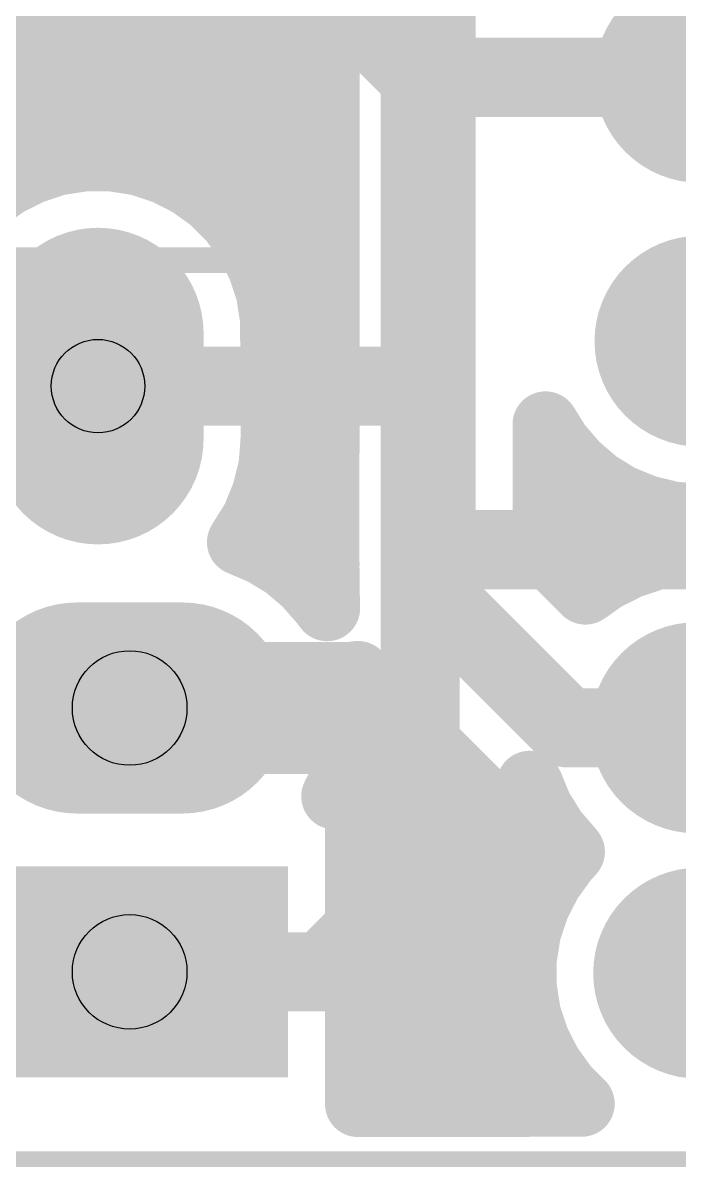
# Model space of a CAD drawing. Extents: x -0.06 to 2.31, y -0.06 to 2.06.
# Drawn here: x 1.1156 to 1.364, y -0.003 to 0.4306 of the extents above; entities that cross this region are included whole.
import ezdxf

# ---------------------------------------------------------------- set-up
doc = ezdxf.new("R2010")
doc.units = 0
for name, color, linetype in [('Board_Outline', 13, 'CONTINUOUS'), ('Bottom', 6, 'CONTINUOUS'), ('Drill_Bottom', 8, 'CONTINUOUS'), ('Drill_Top', 7, 'CONTINUOUS'), ('Top', 5, 'CONTINUOUS'), ('Top_Silk', 2, 'CONTINUOUS')]:
    doc.layers.add(name, color=color, linetype=linetype)

msp = doc.modelspace()

# ---------------------------------------------------------------- linework, layer by layer
at = {"layer": 'Board_Outline', "linetype": 'CONTINUOUS', "const_width": 0.006}
msp.add_lwpolyline([(0, 1.838), (0.086, 1.838), (0.086, 2.008), (2.004, 2.008), (2.004, 1.844), (2.253, 1.844), (2.25, 0.601), (2.253, 0.25), (2, 0.25), (2, 0), (0.426, 0), (0.43, 0.908), (0, 0.908), (0, 1.838)], dxfattribs=at)
at = {"layer": 'Bottom', "linetype": 'CONTINUOUS'}
for points, const_width in [([(1.2305, 0.2255), (1.2306, 0.4553)], 0.025), ([(1.272, 0.213), (1.272, 0.452)], 0.03), ([(0.517, 0.4416), (1.228, 0.4416)], 0.025), ([(0.517, 0.4168), (1.228, 0.4168)], 0.025), ([(0.517, 0.3919), (1.228, 0.3919)], 0.025), ([(1.1285, 0.3777), (1.1388, 0.3793)], 0.025), ([(1.1388, 0.3793), (1.1492, 0.3793)], 0.025), ([(1.1492, 0.3793), (1.1595, 0.3777)], 0.025), ([(1.1093, 0.3697), (1.1186, 0.3744)], 0.025), ([(1.1186, 0.3744), (1.1285, 0.3777)], 0.025), ([(1.1595, 0.3777), (1.1694, 0.3744)], 0.025), ([(1.1694, 0.3744), (1.1787, 0.3697)], 0.025), ([(1.1008, 0.3636), (1.1093, 0.3697)], 0.025), ([(1.1787, 0.3697), (1.1872, 0.3636)], 0.025), ([(1.1853, 0.367), (1.228, 0.367)], 0.025), ([(1.1872, 0.3636), (1.1946, 0.3562)], 0.025), ([(1.1946, 0.3562), (1.2007, 0.3477)], 0.025), ([(1.2007, 0.3477), (1.2054, 0.3384)], 0.025), ([(1.2063, 0.3422), (1.228, 0.3422)], 0.025), ([(1.2054, 0.3384), (1.2087, 0.3285)], 0.025), ([(1.2087, 0.3285), (1.2103, 0.3182)], 0.025), ([(1.2103, 0.3182), (1.2105, 0.273)], 0.025), ([(1.2129, 0.3173), (1.228, 0.3173)], 0.025), ([(1.213, 0.2924), (1.228, 0.2924)], 0.025), ([(1.3182, 0.2709), (1.3135, 0.2785)], 0.025), ([(1.3135, 0.2785), (1.3135, 0.2302)], 0.025), ([(1.2105, 0.273), (1.2097, 0.2626)], 0.025), ([(1.325, 0.263), (1.3182, 0.2709)], 0.025), ([(1.2128, 0.2676), (1.228, 0.2676)], 0.025), ([(1.2097, 0.2626), (1.2072, 0.2525)], 0.025), ([(1.3329, 0.2562), (1.325, 0.263)], 0.025), ([(1.2072, 0.2525), (1.2033, 0.2428)], 0.025), ([(1.3418, 0.2507), (1.3329, 0.2562)], 0.025), ([(1.3515, 0.2468), (1.3418, 0.2507)], 0.025), ([(1.3616, 0.2443), (1.3515, 0.2468)], 0.025), ([(1.372, 0.2435), (1.3616, 0.2443)], 0.025), ([(1.4172, 0.2437), (1.372, 0.2435)], 0.025), ([(1.2033, 0.2428), (1.1977, 0.2338)], 0.025), ([(1.2057, 0.2427), (1.228, 0.2427)], 0.025), ([(1.316, 0.2427), (1.485, 0.2427)], 0.025), ([(1.1977, 0.2338), (1.2064, 0.2301)], 0.025), ([(1.2064, 0.2301), (1.215, 0.2249)], 0.025), ([(1.3135, 0.2302), (1.3286, 0.2151)], 0.025), ([(1.3451, 0.2249), (1.355, 0.2282)], 0.025), ([(1.355, 0.2282), (1.3653, 0.2298)], 0.025), ([(1.3653, 0.2298), (1.4105, 0.23)], 0.025), ([(1.215, 0.2249), (1.2226, 0.2184)], 0.025), ([(1.2307, 0.2088), (1.2305, 0.2255)], 0.025), ([(1.3358, 0.2202), (1.3451, 0.2249)], 0.025), ([(1.2226, 0.2184), (1.2292, 0.2109)], 0.025), ([(1.3286, 0.2151), (1.3358, 0.2202)], 0.025), ([(1.3215, 0.1635), (1.272, 0.213)], 0.03), ([(1.2292, 0.2109), (1.2307, 0.2088)], 0.025), ([(1.0695, 0.171), (1.2425, 0.171)], 0.05), ([(1.2424, 0.1839), (1.2413, 0.1838)], 0.025), ([(1.2413, 0.1838), (1.2424, 0.1738)], 0.025), ([(1.248, 0.1783), (1.2424, 0.1839)], 0.025), ([(1.2945, 0.1319), (1.248, 0.1783)], 0.025), ([(1.2424, 0.1738), (1.2421, 0.1635)], 0.025), ([(1.245, 0.1681), (1.2558, 0.1681)], 0.025), ([(1.3905, 0.1635), (1.3215, 0.1635)], 0.03), ([(1.2421, 0.1635), (1.2402, 0.1537)], 0.025), ([(1.2402, 0.1537), (1.2369, 0.1443)], 0.025), ([(1.2369, 0.1443), (1.2334, 0.1375)], 0.025), ([(1.2389, 0.1432), (1.2806, 0.1432)], 0.025), ([(1.2334, 0.1375), (1.2425, 0.1375)], 0.025), ([(1.2425, 0.1375), (1.2425, 0.0209)], 0.025), ([(1.2998, 0.1281), (1.2945, 0.1319)], 0.025), ([(1.3056, 0.1252), (1.2998, 0.1281)], 0.025), ([(1.3118, 0.1231), (1.3056, 0.1252)], 0.025), ([(1.3185, 0.1221), (1.3118, 0.1231)], 0.025), ([(1.3235, 0.1165), (1.3185, 0.1221)], 0.025), ([(1.245, 0.1183), (1.3192, 0.1183)], 0.025), ([(1.3148, 0.1052), (1.3209, 0.1137)], 0.025), ([(1.3209, 0.1137), (1.3235, 0.1165)], 0.025), ([(1.3101, 0.0959), (1.3148, 0.1052)], 0.025), ([(1.245, 0.0935), (1.3066, 0.0935)], 0.025), ([(1.3068, 0.086), (1.3101, 0.0959)], 0.025), ([(1.3052, 0.0757), (1.3068, 0.086)], 0.025), ([(1.3052, 0.0653), (1.3052, 0.0757)], 0.025), ([(1.245, 0.0686), (1.3025, 0.0686)], 0.025), ([(1.3068, 0.055), (1.3052, 0.0653)], 0.025), ([(1.3101, 0.0451), (1.3068, 0.055)], 0.025), ([(1.3148, 0.0358), (1.3101, 0.0451)], 0.025), ([(1.245, 0.0437), (1.3081, 0.0437)], 0.025), ([(1.3209, 0.0273), (1.3148, 0.0358)], 0.025), ([(1.3271, 0.021), (1.3209, 0.0273)], 0.025), ([(1.2425, 0.0209), (1.3271, 0.021)], 0.025)]:
    msp.add_lwpolyline(points, dxfattribs=dict(at, const_width=const_width))
for points, const_width in [([(1.392, 0.41, 1), (1.352, 0.41, 1), (1.392, 0.41, 1)], 0.04), ([(1.1325, 0.3793, 1), (1.145, 0.3793, 1), (1.1325, 0.3793, 1)], 0.0125), ([(1.1325, 0.3793, 1), (1.145, 0.3793, 1), (1.1325, 0.3793, 1)], 0.0125), ([(1.143, 0.3793, 1), (1.1555, 0.3793, 1), (1.143, 0.3793, 1)], 0.0125), ([(1.143, 0.3793, 1), (1.1555, 0.3793, 1), (1.143, 0.3793, 1)], 0.0125), ([(1.1123, 0.3744, 1), (1.1248, 0.3744, 1), (1.1123, 0.3744, 1)], 0.0125), ([(1.1123, 0.3744, 1), (1.1248, 0.3744, 1), (1.1123, 0.3744, 1)], 0.0125), ([(1.1222, 0.3777, 1), (1.1347, 0.3777, 1), (1.1222, 0.3777, 1)], 0.0125), ([(1.1222, 0.3777, 1), (1.1347, 0.3777, 1), (1.1222, 0.3777, 1)], 0.0125), ([(1.1533, 0.3777, 1), (1.1658, 0.3777, 1), (1.1533, 0.3777, 1)], 0.0125), ([(1.1533, 0.3777, 1), (1.1658, 0.3777, 1), (1.1533, 0.3777, 1)], 0.0125), ([(1.1632, 0.3744, 1), (1.1757, 0.3744, 1), (1.1632, 0.3744, 1)], 0.0125), ([(1.1632, 0.3744, 1), (1.1757, 0.3744, 1), (1.1632, 0.3744, 1)], 0.0125), ([(1.103, 0.3697, 1), (1.1155, 0.3697, 1), (1.103, 0.3697, 1)], 0.0125), ([(1.103, 0.3697, 1), (1.1155, 0.3697, 1), (1.103, 0.3697, 1)], 0.0125), ([(1.1725, 0.3697, 1), (1.185, 0.3697, 1), (1.1725, 0.3697, 1)], 0.0125), ([(1.1725, 0.3697, 1), (1.185, 0.3697, 1), (1.1725, 0.3697, 1)], 0.0125), ([(1.1809, 0.3636, 1), (1.1934, 0.3636, 1), (1.1809, 0.3636, 1)], 0.0125), ([(1.1809, 0.3636, 1), (1.1934, 0.3636, 1), (1.1809, 0.3636, 1)], 0.0125), ([(1.1883, 0.3562, 1), (1.2008, 0.3562, 1), (1.1883, 0.3562, 1)], 0.0125), ([(1.1883, 0.3562, 1), (1.2008, 0.3562, 1), (1.1883, 0.3562, 1)], 0.0125), ([(1.1945, 0.3477, 1), (1.207, 0.3477, 1), (1.1945, 0.3477, 1)], 0.0125), ([(1.1945, 0.3477, 1), (1.207, 0.3477, 1), (1.1945, 0.3477, 1)], 0.0125), ([(1.164, 0.313, 1), (1.124, 0.313, 1), (1.164, 0.313, 1)], 0.04), ([(1.1992, 0.3384, 1), (1.2117, 0.3384, 1), (1.1992, 0.3384, 1)], 0.0125), ([(1.1992, 0.3384, 1), (1.2117, 0.3384, 1), (1.1992, 0.3384, 1)], 0.0125), ([(1.392, 0.31, 1), (1.352, 0.31, 1), (1.392, 0.31, 1)], 0.04), ([(1.2024, 0.3285, 1), (1.2149, 0.3285, 1), (1.2024, 0.3285, 1)], 0.0125), ([(1.2024, 0.3285, 1), (1.2149, 0.3285, 1), (1.2024, 0.3285, 1)], 0.0125), ([(1.204, 0.3182, 1), (1.2165, 0.3182, 1), (1.204, 0.3182, 1)], 0.0125), ([(1.204, 0.3182, 1), (1.2165, 0.3182, 1), (1.204, 0.3182, 1)], 0.0125), ([(1.164, 0.273, 1), (1.124, 0.273, 1), (1.164, 0.273, 1)], 0.04), ([(1.3072, 0.2785, 1), (1.3197, 0.2785, 1), (1.3072, 0.2785, 1)], 0.0125), ([(1.3072, 0.2785, 1), (1.3197, 0.2785, 1), (1.3072, 0.2785, 1)], 0.0125), ([(1.2042, 0.273, 1), (1.2167, 0.273, 1), (1.2042, 0.273, 1)], 0.0125), ([(1.2042, 0.273, 1), (1.2167, 0.273, 1), (1.2042, 0.273, 1)], 0.0125), ([(1.312, 0.2709, 1), (1.3245, 0.2709, 1), (1.312, 0.2709, 1)], 0.0125), ([(1.312, 0.2709, 1), (1.3245, 0.2709, 1), (1.312, 0.2709, 1)], 0.0125), ([(1.2034, 0.2626, 1), (1.2159, 0.2626, 1), (1.2034, 0.2626, 1)], 0.0125), ([(1.2034, 0.2626, 1), (1.2159, 0.2626, 1), (1.2034, 0.2626, 1)], 0.0125), ([(1.3187, 0.263, 1), (1.3312, 0.263, 1), (1.3187, 0.263, 1)], 0.0125), ([(1.3187, 0.263, 1), (1.3312, 0.263, 1), (1.3187, 0.263, 1)], 0.0125), ([(1.201, 0.2525, 1), (1.2135, 0.2525, 1), (1.201, 0.2525, 1)], 0.0125), ([(1.201, 0.2525, 1), (1.2135, 0.2525, 1), (1.201, 0.2525, 1)], 0.0125), ([(1.3267, 0.2562, 1), (1.3392, 0.2562, 1), (1.3267, 0.2562, 1)], 0.0125), ([(1.3267, 0.2562, 1), (1.3392, 0.2562, 1), (1.3267, 0.2562, 1)], 0.0125), ([(1.3356, 0.2507, 1), (1.3481, 0.2507, 1), (1.3356, 0.2507, 1)], 0.0125), ([(1.3356, 0.2507, 1), (1.3481, 0.2507, 1), (1.3356, 0.2507, 1)], 0.0125), ([(1.3452, 0.2468, 1), (1.3577, 0.2468, 1), (1.3452, 0.2468, 1)], 0.0125), ([(1.3452, 0.2468, 1), (1.3577, 0.2468, 1), (1.3452, 0.2468, 1)], 0.0125), ([(1.3553, 0.2443, 1), (1.3678, 0.2443, 1), (1.3553, 0.2443, 1)], 0.0125), ([(1.3553, 0.2443, 1), (1.3678, 0.2443, 1), (1.3553, 0.2443, 1)], 0.0125), ([(1.3657, 0.2435, 1), (1.3782, 0.2435, 1), (1.3657, 0.2435, 1)], 0.0125), ([(1.3657, 0.2435, 1), (1.3782, 0.2435, 1), (1.3657, 0.2435, 1)], 0.0125), ([(1.197, 0.2428, 1), (1.2095, 0.2428, 1), (1.197, 0.2428, 1)], 0.0125), ([(1.197, 0.2428, 1), (1.2095, 0.2428, 1), (1.197, 0.2428, 1)], 0.0125), ([(1.1915, 0.2338, 1), (1.204, 0.2338, 1), (1.1915, 0.2338, 1)], 0.0125), ([(1.1915, 0.2338, 1), (1.204, 0.2338, 1), (1.1915, 0.2338, 1)], 0.0125), ([(1.2002, 0.2301, 1), (1.2127, 0.2301, 1), (1.2002, 0.2301, 1)], 0.0125), ([(1.2002, 0.2301, 1), (1.2127, 0.2301, 1), (1.2002, 0.2301, 1)], 0.0125), ([(1.3072, 0.2302, 1), (1.3197, 0.2302, 1), (1.3072, 0.2302, 1)], 0.0125), ([(1.3072, 0.2302, 1), (1.3197, 0.2302, 1), (1.3072, 0.2302, 1)], 0.0125), ([(1.3487, 0.2282, 1), (1.3612, 0.2282, 1), (1.3487, 0.2282, 1)], 0.0125), ([(1.3487, 0.2282, 1), (1.3612, 0.2282, 1), (1.3487, 0.2282, 1)], 0.0125), ([(1.359, 0.2298, 1), (1.3715, 0.2298, 1), (1.359, 0.2298, 1)], 0.0125), ([(1.359, 0.2298, 1), (1.3715, 0.2298, 1), (1.359, 0.2298, 1)], 0.0125), ([(1.2087, 0.2249, 1), (1.2212, 0.2249, 1), (1.2087, 0.2249, 1)], 0.0125), ([(1.2087, 0.2249, 1), (1.2212, 0.2249, 1), (1.2087, 0.2249, 1)], 0.0125), ([(1.2243, 0.2255, 1), (1.2368, 0.2255, 1), (1.2243, 0.2255, 1)], 0.0125), ([(1.2243, 0.2255, 1), (1.2368, 0.2255, 1), (1.2243, 0.2255, 1)], 0.0125), ([(1.3388, 0.2249, 1), (1.3513, 0.2249, 1), (1.3388, 0.2249, 1)], 0.0125), ([(1.3388, 0.2249, 1), (1.3513, 0.2249, 1), (1.3388, 0.2249, 1)], 0.0125), ([(1.2163, 0.2184, 1), (1.2288, 0.2184, 1), (1.2163, 0.2184, 1)], 0.0125), ([(1.2163, 0.2184, 1), (1.2288, 0.2184, 1), (1.2163, 0.2184, 1)], 0.0125), ([(1.3295, 0.2202, 1), (1.342, 0.2202, 1), (1.3295, 0.2202, 1)], 0.0125), ([(1.3295, 0.2202, 1), (1.342, 0.2202, 1), (1.3295, 0.2202, 1)], 0.0125), ([(1.2645, 0.213, 1), (1.2795, 0.213, 1), (1.2645, 0.213, 1)], 0.015), ([(1.2645, 0.213, 1), (1.2795, 0.213, 1), (1.2645, 0.213, 1)], 0.015), ([(1.3223, 0.2151, 1), (1.3348, 0.2151, 1), (1.3223, 0.2151, 1)], 0.0125), ([(1.3223, 0.2151, 1), (1.3348, 0.2151, 1), (1.3223, 0.2151, 1)], 0.0125), ([(1.2229, 0.2109, 1), (1.2354, 0.2109, 1), (1.2229, 0.2109, 1)], 0.0125), ([(1.2229, 0.2109, 1), (1.2354, 0.2109, 1), (1.2229, 0.2109, 1)], 0.0125), ([(1.2245, 0.2088, 1), (1.237, 0.2088, 1), (1.2245, 0.2088, 1)], 0.0125), ([(1.2245, 0.2088, 1), (1.237, 0.2088, 1), (1.2245, 0.2088, 1)], 0.0125), ([(1.156, 0.171, 1), (1.116, 0.171, 1), (1.156, 0.171, 1)], 0.04), ([(1.196, 0.171, 1), (1.156, 0.171, 1), (1.196, 0.171, 1)], 0.04), ([(1.3905, 0.1635, 1), (1.3505, 0.1635, 1), (1.3905, 0.1635, 1)], 0.04), ([(1.235, 0.1838, 1), (1.2475, 0.1838, 1), (1.235, 0.1838, 1)], 0.0125), ([(1.235, 0.1838, 1), (1.2475, 0.1838, 1), (1.235, 0.1838, 1)], 0.0125), ([(1.2362, 0.1839, 1), (1.2487, 0.1839, 1), (1.2362, 0.1839, 1)], 0.0125), ([(1.2362, 0.1839, 1), (1.2487, 0.1839, 1), (1.2362, 0.1839, 1)], 0.0125), ([(1.2417, 0.1783, 1), (1.2542, 0.1783, 1), (1.2417, 0.1783, 1)], 0.0125), ([(1.2417, 0.1783, 1), (1.2542, 0.1783, 1), (1.2417, 0.1783, 1)], 0.0125), ([(1.2362, 0.1738, 1), (1.2487, 0.1738, 1), (1.2362, 0.1738, 1)], 0.0125), ([(1.2362, 0.1738, 1), (1.2487, 0.1738, 1), (1.2362, 0.1738, 1)], 0.0125), ([(1.314, 0.1635, 1), (1.329, 0.1635, 1), (1.314, 0.1635, 1)], 0.015), ([(1.314, 0.1635, 1), (1.329, 0.1635, 1), (1.314, 0.1635, 1)], 0.015), ([(1.2358, 0.1635, 1), (1.2483, 0.1635, 1), (1.2358, 0.1635, 1)], 0.0125), ([(1.2358, 0.1635, 1), (1.2483, 0.1635, 1), (1.2358, 0.1635, 1)], 0.0125), ([(1.234, 0.1537, 1), (1.2465, 0.1537, 1), (1.234, 0.1537, 1)], 0.0125), ([(1.234, 0.1537, 1), (1.2465, 0.1537, 1), (1.234, 0.1537, 1)], 0.0125), ([(1.2306, 0.1443, 1), (1.2431, 0.1443, 1), (1.2306, 0.1443, 1)], 0.0125), ([(1.2306, 0.1443, 1), (1.2431, 0.1443, 1), (1.2306, 0.1443, 1)], 0.0125), ([(1.2272, 0.1375, 1), (1.2397, 0.1375, 1), (1.2272, 0.1375, 1)], 0.0125), ([(1.2272, 0.1375, 1), (1.2397, 0.1375, 1), (1.2272, 0.1375, 1)], 0.0125), ([(1.2362, 0.1375, 1), (1.2487, 0.1375, 1), (1.2362, 0.1375, 1)], 0.0125), ([(1.2362, 0.1375, 1), (1.2487, 0.1375, 1), (1.2362, 0.1375, 1)], 0.0125), ([(1.2883, 0.1319, 1), (1.3008, 0.1319, 1), (1.2883, 0.1319, 1)], 0.0125), ([(1.2883, 0.1319, 1), (1.3008, 0.1319, 1), (1.2883, 0.1319, 1)], 0.0125), ([(1.2936, 0.1281, 1), (1.3061, 0.1281, 1), (1.2936, 0.1281, 1)], 0.0125), ([(1.2936, 0.1281, 1), (1.3061, 0.1281, 1), (1.2936, 0.1281, 1)], 0.0125), ([(1.2994, 0.1252, 1), (1.3119, 0.1252, 1), (1.2994, 0.1252, 1)], 0.0125), ([(1.2994, 0.1252, 1), (1.3119, 0.1252, 1), (1.2994, 0.1252, 1)], 0.0125), ([(1.3056, 0.1231, 1), (1.3181, 0.1231, 1), (1.3056, 0.1231, 1)], 0.0125), ([(1.3056, 0.1231, 1), (1.3181, 0.1231, 1), (1.3056, 0.1231, 1)], 0.0125), ([(1.3123, 0.1221, 1), (1.3248, 0.1221, 1), (1.3123, 0.1221, 1)], 0.0125), ([(1.3123, 0.1221, 1), (1.3248, 0.1221, 1), (1.3123, 0.1221, 1)], 0.0125), ([(1.3147, 0.1137, 1), (1.3272, 0.1137, 1), (1.3147, 0.1137, 1)], 0.0125), ([(1.3147, 0.1137, 1), (1.3272, 0.1137, 1), (1.3147, 0.1137, 1)], 0.0125), ([(1.3172, 0.1165, 1), (1.3297, 0.1165, 1), (1.3172, 0.1165, 1)], 0.0125), ([(1.3172, 0.1165, 1), (1.3297, 0.1165, 1), (1.3172, 0.1165, 1)], 0.0125), ([(1.3086, 0.1052, 1), (1.3211, 0.1052, 1), (1.3086, 0.1052, 1)], 0.0125), ([(1.3086, 0.1052, 1), (1.3211, 0.1052, 1), (1.3086, 0.1052, 1)], 0.0125), ([(1.3915, 0.0705, 1), (1.3515, 0.0705, 1), (1.3915, 0.0705, 1)], 0.04), ([(1.3038, 0.0959, 1), (1.3163, 0.0959, 1), (1.3038, 0.0959, 1)], 0.0125), ([(1.3038, 0.0959, 1), (1.3163, 0.0959, 1), (1.3038, 0.0959, 1)], 0.0125), ([(1.3006, 0.086, 1), (1.3131, 0.086, 1), (1.3006, 0.086, 1)], 0.0125), ([(1.3006, 0.086, 1), (1.3131, 0.086, 1), (1.3006, 0.086, 1)], 0.0125), ([(1.299, 0.0757, 1), (1.3115, 0.0757, 1), (1.299, 0.0757, 1)], 0.0125), ([(1.299, 0.0757, 1), (1.3115, 0.0757, 1), (1.299, 0.0757, 1)], 0.0125), ([(1.299, 0.0653, 1), (1.3115, 0.0653, 1), (1.299, 0.0653, 1)], 0.0125), ([(1.299, 0.0653, 1), (1.3115, 0.0653, 1), (1.299, 0.0653, 1)], 0.0125), ([(1.3006, 0.055, 1), (1.3131, 0.055, 1), (1.3006, 0.055, 1)], 0.0125), ([(1.3006, 0.055, 1), (1.3131, 0.055, 1), (1.3006, 0.055, 1)], 0.0125), ([(1.3038, 0.0451, 1), (1.3163, 0.0451, 1), (1.3038, 0.0451, 1)], 0.0125), ([(1.3038, 0.0451, 1), (1.3163, 0.0451, 1), (1.3038, 0.0451, 1)], 0.0125), ([(1.3086, 0.0358, 1), (1.3211, 0.0358, 1), (1.3086, 0.0358, 1)], 0.0125), ([(1.3086, 0.0358, 1), (1.3211, 0.0358, 1), (1.3086, 0.0358, 1)], 0.0125), ([(1.3147, 0.0273, 1), (1.3272, 0.0273, 1), (1.3147, 0.0273, 1)], 0.0125), ([(1.3147, 0.0273, 1), (1.3272, 0.0273, 1), (1.3147, 0.0273, 1)], 0.0125), ([(1.2362, 0.0209, 1), (1.2487, 0.0209, 1), (1.2362, 0.0209, 1)], 0.0125), ([(1.2362, 0.0209, 1), (1.2487, 0.0209, 1), (1.2362, 0.0209, 1)], 0.0125), ([(1.3209, 0.021, 1), (1.3334, 0.021, 1), (1.3209, 0.021, 1)], 0.0125), ([(1.3209, 0.021, 1), (1.3334, 0.021, 1), (1.3209, 0.021, 1)], 0.0125)]:
    msp.add_lwpolyline(points, format="xyb", dxfattribs=dict(at, const_width=const_width))
at = {"layer": 'Bottom'}
for points in [[(1.104, 0.313), (1.184, 0.313), (1.104, 0.273), (1.184, 0.273)], [(1.136, 0.211), (1.176, 0.211), (1.136, 0.131), (1.176, 0.131)], [(1.096, 0.111), (1.216, 0.111), (1.096, 0.031), (1.216, 0.031)]]:
    msp.add_solid(points, dxfattribs=at)
at = {"layer": 'Drill_Bottom'}
for centre, radius in [((1.144, 0.293), 0.0177), ((1.156, 0.171), 0.0217), ((1.156, 0.071), 0.0217)]:
    msp.add_circle(centre, radius, dxfattribs=at)
at = {"layer": 'Drill_Top'}
for centre, radius in [((1.144, 0.293), 0.0177), ((1.156, 0.171), 0.0217), ((1.156, 0.071), 0.0217)]:
    msp.add_circle(centre, radius, dxfattribs=at)
at = {"layer": 'Top', "linetype": 'CONTINUOUS'}
for points, const_width in [([(1.229, 0.447), (1.266, 0.41)], 0.03), ([(1.266, 0.108), (1.266, 0.41)], 0.03), ([(1.266, 0.41), (1.392, 0.41)], 0.03), ([(1.2118, 0.4055), (0.9357, 0.4056)], 0.025), ([(1.2245, 0.3928), (1.2118, 0.4055)], 0.025), ([(0.5874, 0.3919), (1.222, 0.3919)], 0.025), ([(1.2245, 0.3345), (1.2245, 0.3928)], 0.025), ([(1.1285, 0.3777), (1.1388, 0.3793)], 0.025), ([(1.1388, 0.3793), (1.1492, 0.3793)], 0.025), ([(1.1492, 0.3793), (1.1595, 0.3777)], 0.025), ([(1.1093, 0.3697), (1.1186, 0.3744)], 0.025), ([(1.1186, 0.3744), (1.1285, 0.3777)], 0.025), ([(1.1595, 0.3777), (1.1694, 0.3744)], 0.025), ([(1.1694, 0.3744), (1.1787, 0.3697)], 0.025), ([(1.1008, 0.3636), (1.1093, 0.3697)], 0.025), ([(1.1787, 0.3697), (1.1872, 0.3636)], 0.025), ([(1.1853, 0.367), (1.222, 0.367)], 0.025), ([(1.1872, 0.3636), (1.1946, 0.3562)], 0.025), ([(1.1946, 0.3562), (1.2007, 0.3477)], 0.025), ([(1.2007, 0.3477), (1.2054, 0.3384)], 0.025), ([(1.2063, 0.3422), (1.222, 0.3422)], 0.025), ([(1.2054, 0.3384), (1.2069, 0.3345)], 0.025), ([(1.2069, 0.3345), (1.2245, 0.3345)], 0.025), ([(1.144, 0.293), (1.266, 0.293)], 0.03), ([(1.266, 0.293), (1.266, 0.231)], 0.03), ([(1.789, 0.231), (1.266, 0.231)], 0.03), ([(1.266, 0.231), (1.266, 0.108)], 0.03), ([(1.0695, 0.171), (1.156, 0.171)], 0.05), ([(1.3075, 0.1423), (1.3074, 0.1047)], 0.025), ([(1.3112, 0.1333), (1.3075, 0.1423)], 0.025), ([(1.3167, 0.1244), (1.3112, 0.1333)], 0.025), ([(1.3235, 0.1165), (1.3167, 0.1244)], 0.025), ([(1.31, 0.1183), (1.3192, 0.1183)], 0.025), ([(1.3148, 0.1052), (1.3209, 0.1137)], 0.025), ([(1.3209, 0.1137), (1.3235, 0.1165)], 0.025), ([(1.229, 0.071), (1.266, 0.108)], 0.03), ([(1.3074, 0.1047), (1.3064, 0.0983)], 0.025), ([(1.3101, 0.0959), (1.3148, 0.1052)], 0.025), ([(1.3064, 0.0983), (1.3043, 0.0921)], 0.025), ([(1.3043, 0.0921), (1.3014, 0.0863)], 0.025), ([(1.3068, 0.086), (1.3101, 0.0959)], 0.025), ([(1.3014, 0.0863), (1.2976, 0.081)], 0.025), ([(1.3052, 0.0757), (1.3068, 0.086)], 0.025), ([(1.2976, 0.081), (1.2688, 0.0521)], 0.025), ([(1.3052, 0.0653), (1.3052, 0.0757)], 0.025), ([(1.156, 0.071), (1.229, 0.071)], 0.03), ([(1.2878, 0.0686), (1.3026, 0.0686)], 0.025), ([(1.3068, 0.055), (1.3052, 0.0653)], 0.025), ([(1.3101, 0.0451), (1.3068, 0.055)], 0.025), ([(1.2688, 0.0521), (1.256, 0.0394)], 0.025), ([(1.3148, 0.0358), (1.3101, 0.0451)], 0.025), ([(1.2629, 0.0437), (1.3081, 0.0437)], 0.025), ([(1.2507, 0.0356), (1.2445, 0.0325)], 0.025), ([(1.256, 0.0394), (1.2507, 0.0356)], 0.025), ([(1.3209, 0.0273), (1.3148, 0.0358)], 0.025), ([(1.2425, 0.0318), (1.2425, 0.0209)], 0.025), ([(1.3271, 0.021), (1.3209, 0.0273)], 0.025), ([(1.2425, 0.0209), (1.3271, 0.021)], 0.025)]:
    msp.add_lwpolyline(points, dxfattribs=dict(at, const_width=const_width))
for points, const_width in [([(1.392, 0.41, 1), (1.352, 0.41, 1), (1.392, 0.41, 1)], 0.04), ([(1.2585, 0.41, 1), (1.2735, 0.41, 1), (1.2585, 0.41, 1)], 0.015), ([(1.2585, 0.41, 1), (1.2735, 0.41, 1), (1.2585, 0.41, 1)], 0.015), ([(1.2585, 0.41, 1), (1.2735, 0.41, 1), (1.2585, 0.41, 1)], 0.015), ([(1.2056, 0.4055, 1), (1.2181, 0.4055, 1), (1.2056, 0.4055, 1)], 0.0125), ([(1.2056, 0.4055, 1), (1.2181, 0.4055, 1), (1.2056, 0.4055, 1)], 0.0125), ([(1.2182, 0.3928, 1), (1.2307, 0.3928, 1), (1.2182, 0.3928, 1)], 0.0125), ([(1.2182, 0.3928, 1), (1.2307, 0.3928, 1), (1.2182, 0.3928, 1)], 0.0125), ([(1.1325, 0.3793, 1), (1.145, 0.3793, 1), (1.1325, 0.3793, 1)], 0.0125), ([(1.1325, 0.3793, 1), (1.145, 0.3793, 1), (1.1325, 0.3793, 1)], 0.0125), ([(1.143, 0.3793, 1), (1.1555, 0.3793, 1), (1.143, 0.3793, 1)], 0.0125), ([(1.143, 0.3793, 1), (1.1555, 0.3793, 1), (1.143, 0.3793, 1)], 0.0125), ([(1.1123, 0.3744, 1), (1.1248, 0.3744, 1), (1.1123, 0.3744, 1)], 0.0125), ([(1.1123, 0.3744, 1), (1.1248, 0.3744, 1), (1.1123, 0.3744, 1)], 0.0125), ([(1.1222, 0.3777, 1), (1.1347, 0.3777, 1), (1.1222, 0.3777, 1)], 0.0125), ([(1.1222, 0.3777, 1), (1.1347, 0.3777, 1), (1.1222, 0.3777, 1)], 0.0125), ([(1.1533, 0.3777, 1), (1.1658, 0.3777, 1), (1.1533, 0.3777, 1)], 0.0125), ([(1.1533, 0.3777, 1), (1.1658, 0.3777, 1), (1.1533, 0.3777, 1)], 0.0125), ([(1.1632, 0.3744, 1), (1.1757, 0.3744, 1), (1.1632, 0.3744, 1)], 0.0125), ([(1.1632, 0.3744, 1), (1.1757, 0.3744, 1), (1.1632, 0.3744, 1)], 0.0125), ([(1.103, 0.3697, 1), (1.1155, 0.3697, 1), (1.103, 0.3697, 1)], 0.0125), ([(1.103, 0.3697, 1), (1.1155, 0.3697, 1), (1.103, 0.3697, 1)], 0.0125), ([(1.1725, 0.3697, 1), (1.185, 0.3697, 1), (1.1725, 0.3697, 1)], 0.0125), ([(1.1725, 0.3697, 1), (1.185, 0.3697, 1), (1.1725, 0.3697, 1)], 0.0125), ([(1.1809, 0.3636, 1), (1.1934, 0.3636, 1), (1.1809, 0.3636, 1)], 0.0125), ([(1.1809, 0.3636, 1), (1.1934, 0.3636, 1), (1.1809, 0.3636, 1)], 0.0125), ([(1.1883, 0.3562, 1), (1.2008, 0.3562, 1), (1.1883, 0.3562, 1)], 0.0125), ([(1.1883, 0.3562, 1), (1.2008, 0.3562, 1), (1.1883, 0.3562, 1)], 0.0125), ([(1.1945, 0.3477, 1), (1.207, 0.3477, 1), (1.1945, 0.3477, 1)], 0.0125), ([(1.1945, 0.3477, 1), (1.207, 0.3477, 1), (1.1945, 0.3477, 1)], 0.0125), ([(1.164, 0.313, 1), (1.124, 0.313, 1), (1.164, 0.313, 1)], 0.04), ([(1.1992, 0.3384, 1), (1.2117, 0.3384, 1), (1.1992, 0.3384, 1)], 0.0125), ([(1.1992, 0.3384, 1), (1.2117, 0.3384, 1), (1.1992, 0.3384, 1)], 0.0125), ([(1.2006, 0.3345, 1), (1.2131, 0.3345, 1), (1.2006, 0.3345, 1)], 0.0125), ([(1.2006, 0.3345, 1), (1.2131, 0.3345, 1), (1.2006, 0.3345, 1)], 0.0125), ([(1.2183, 0.3345, 1), (1.2308, 0.3345, 1), (1.2183, 0.3345, 1)], 0.0125), ([(1.2183, 0.3345, 1), (1.2308, 0.3345, 1), (1.2183, 0.3345, 1)], 0.0125), ([(1.392, 0.31, 1), (1.352, 0.31, 1), (1.392, 0.31, 1)], 0.04), ([(1.164, 0.273, 1), (1.124, 0.273, 1), (1.164, 0.273, 1)], 0.04), ([(1.1365, 0.293, 1), (1.1515, 0.293, 1), (1.1365, 0.293, 1)], 0.015), ([(1.2585, 0.293, 1), (1.2735, 0.293, 1), (1.2585, 0.293, 1)], 0.015), ([(1.2585, 0.293, 1), (1.2735, 0.293, 1), (1.2585, 0.293, 1)], 0.015), ([(1.2585, 0.231, 1), (1.2735, 0.231, 1), (1.2585, 0.231, 1)], 0.015), ([(1.2585, 0.231, 1), (1.2735, 0.231, 1), (1.2585, 0.231, 1)], 0.015), ([(1.2585, 0.231, 1), (1.2735, 0.231, 1), (1.2585, 0.231, 1)], 0.015), ([(1.156, 0.171, 1), (1.116, 0.171, 1), (1.156, 0.171, 1)], 0.04), ([(1.196, 0.171, 1), (1.156, 0.171, 1), (1.196, 0.171, 1)], 0.04), ([(1.3905, 0.1635, 1), (1.3505, 0.1635, 1), (1.3905, 0.1635, 1)], 0.04), ([(1.3012, 0.1423, 1), (1.3137, 0.1423, 1), (1.3012, 0.1423, 1)], 0.0125), ([(1.3012, 0.1423, 1), (1.3137, 0.1423, 1), (1.3012, 0.1423, 1)], 0.0125), ([(1.305, 0.1333, 1), (1.3175, 0.1333, 1), (1.305, 0.1333, 1)], 0.0125), ([(1.305, 0.1333, 1), (1.3175, 0.1333, 1), (1.305, 0.1333, 1)], 0.0125), ([(1.3105, 0.1244, 1), (1.323, 0.1244, 1), (1.3105, 0.1244, 1)], 0.0125), ([(1.3105, 0.1244, 1), (1.323, 0.1244, 1), (1.3105, 0.1244, 1)], 0.0125), ([(1.3147, 0.1137, 1), (1.3272, 0.1137, 1), (1.3147, 0.1137, 1)], 0.0125), ([(1.3147, 0.1137, 1), (1.3272, 0.1137, 1), (1.3147, 0.1137, 1)], 0.0125), ([(1.3172, 0.1165, 1), (1.3297, 0.1165, 1), (1.3172, 0.1165, 1)], 0.0125), ([(1.3172, 0.1165, 1), (1.3297, 0.1165, 1), (1.3172, 0.1165, 1)], 0.0125), ([(1.2585, 0.108, 1), (1.2735, 0.108, 1), (1.2585, 0.108, 1)], 0.015), ([(1.2585, 0.108, 1), (1.2735, 0.108, 1), (1.2585, 0.108, 1)], 0.015), ([(1.2585, 0.108, 1), (1.2735, 0.108, 1), (1.2585, 0.108, 1)], 0.015), ([(1.3011, 0.1047, 1), (1.3136, 0.1047, 1), (1.3011, 0.1047, 1)], 0.0125), ([(1.3011, 0.1047, 1), (1.3136, 0.1047, 1), (1.3011, 0.1047, 1)], 0.0125), ([(1.3086, 0.1052, 1), (1.3211, 0.1052, 1), (1.3086, 0.1052, 1)], 0.0125), ([(1.3086, 0.1052, 1), (1.3211, 0.1052, 1), (1.3086, 0.1052, 1)], 0.0125), ([(1.3001, 0.0983, 1), (1.3126, 0.0983, 1), (1.3001, 0.0983, 1)], 0.0125), ([(1.3001, 0.0983, 1), (1.3126, 0.0983, 1), (1.3001, 0.0983, 1)], 0.0125), ([(1.3915, 0.0705, 1), (1.3515, 0.0705, 1), (1.3915, 0.0705, 1)], 0.04), ([(1.2981, 0.0921, 1), (1.3106, 0.0921, 1), (1.2981, 0.0921, 1)], 0.0125), ([(1.2981, 0.0921, 1), (1.3106, 0.0921, 1), (1.2981, 0.0921, 1)], 0.0125), ([(1.3038, 0.0959, 1), (1.3163, 0.0959, 1), (1.3038, 0.0959, 1)], 0.0125), ([(1.3038, 0.0959, 1), (1.3163, 0.0959, 1), (1.3038, 0.0959, 1)], 0.0125), ([(1.2951, 0.0863, 1), (1.3076, 0.0863, 1), (1.2951, 0.0863, 1)], 0.0125), ([(1.2951, 0.0863, 1), (1.3076, 0.0863, 1), (1.2951, 0.0863, 1)], 0.0125), ([(1.3006, 0.086, 1), (1.3131, 0.086, 1), (1.3006, 0.086, 1)], 0.0125), ([(1.3006, 0.086, 1), (1.3131, 0.086, 1), (1.3006, 0.086, 1)], 0.0125), ([(1.2913, 0.081, 1), (1.3038, 0.081, 1), (1.2913, 0.081, 1)], 0.0125), ([(1.2913, 0.081, 1), (1.3038, 0.081, 1), (1.2913, 0.081, 1)], 0.0125), ([(1.299, 0.0757, 1), (1.3115, 0.0757, 1), (1.299, 0.0757, 1)], 0.0125), ([(1.299, 0.0757, 1), (1.3115, 0.0757, 1), (1.299, 0.0757, 1)], 0.0125), ([(1.1485, 0.071, 1), (1.1635, 0.071, 1), (1.1485, 0.071, 1)], 0.015), ([(1.2215, 0.071, 1), (1.2365, 0.071, 1), (1.2215, 0.071, 1)], 0.015), ([(1.2215, 0.071, 1), (1.2365, 0.071, 1), (1.2215, 0.071, 1)], 0.015), ([(1.299, 0.0653, 1), (1.3115, 0.0653, 1), (1.299, 0.0653, 1)], 0.0125), ([(1.299, 0.0653, 1), (1.3115, 0.0653, 1), (1.299, 0.0653, 1)], 0.0125), ([(1.3006, 0.055, 1), (1.3131, 0.055, 1), (1.3006, 0.055, 1)], 0.0125), ([(1.3006, 0.055, 1), (1.3131, 0.055, 1), (1.3006, 0.055, 1)], 0.0125), ([(1.2626, 0.0521, 1), (1.2751, 0.0521, 1), (1.2626, 0.0521, 1)], 0.0125), ([(1.2626, 0.0521, 1), (1.2751, 0.0521, 1), (1.2626, 0.0521, 1)], 0.0125), ([(1.3038, 0.0451, 1), (1.3163, 0.0451, 1), (1.3038, 0.0451, 1)], 0.0125), ([(1.3038, 0.0451, 1), (1.3163, 0.0451, 1), (1.3038, 0.0451, 1)], 0.0125), ([(1.2444, 0.0356, 1), (1.2569, 0.0356, 1), (1.2444, 0.0356, 1)], 0.0125), ([(1.2444, 0.0356, 1), (1.2569, 0.0356, 1), (1.2444, 0.0356, 1)], 0.0125), ([(1.2497, 0.0394, 1), (1.2622, 0.0394, 1), (1.2497, 0.0394, 1)], 0.0125), ([(1.2497, 0.0394, 1), (1.2622, 0.0394, 1), (1.2497, 0.0394, 1)], 0.0125), ([(1.3086, 0.0358, 1), (1.3211, 0.0358, 1), (1.3086, 0.0358, 1)], 0.0125), ([(1.3086, 0.0358, 1), (1.3211, 0.0358, 1), (1.3086, 0.0358, 1)], 0.0125), ([(1.2363, 0.0318, 1), (1.2488, 0.0318, 1), (1.2363, 0.0318, 1)], 0.0125), ([(1.2383, 0.0325, 1), (1.2508, 0.0325, 1), (1.2383, 0.0325, 1)], 0.0125), ([(1.3147, 0.0273, 1), (1.3272, 0.0273, 1), (1.3147, 0.0273, 1)], 0.0125), ([(1.3147, 0.0273, 1), (1.3272, 0.0273, 1), (1.3147, 0.0273, 1)], 0.0125), ([(1.2363, 0.0209, 1), (1.2488, 0.0209, 1), (1.2363, 0.0209, 1)], 0.0125), ([(1.2363, 0.0209, 1), (1.2488, 0.0209, 1), (1.2363, 0.0209, 1)], 0.0125), ([(1.3209, 0.021, 1), (1.3334, 0.021, 1), (1.3209, 0.021, 1)], 0.0125), ([(1.3209, 0.021, 1), (1.3334, 0.021, 1), (1.3209, 0.021, 1)], 0.0125)]:
    msp.add_lwpolyline(points, format="xyb", dxfattribs=dict(at, const_width=const_width))
at = {"layer": 'Top'}
for points in [[(1.104, 0.313), (1.184, 0.313), (1.104, 0.273), (1.184, 0.273)], [(1.136, 0.211), (1.176, 0.211), (1.136, 0.131), (1.176, 0.131)], [(1.096, 0.111), (1.216, 0.111), (1.096, 0.031), (1.216, 0.031)]]:
    msp.add_solid(points, dxfattribs=at)
at = {"layer": 'Top_Silk', "linetype": 'CONTINUOUS', "const_width": 0.0098}
for points in [[(1.2298, 0.4667), (1.2261, 0.4664), (1.2225, 0.4656), (1.219, 0.4642), (1.2158, 0.4622), (1.2129, 0.4598), (1.2105, 0.457), (1.2085, 0.4538), (1.2071, 0.4504), (1.2062, 0.4467), (1.2059, 0.443), (1.2062, 0.4393), (1.2071, 0.4356), (1.2085, 0.4322), (1.2105, 0.429), (1.2129, 0.4262), (1.2158, 0.4238), (1.219, 0.4218), (1.2225, 0.4204), (1.2261, 0.4196), (1.2298, 0.4193)], [(1.2298, 0.3407), (1.2298, 0.4193)], [(1.2298, 0.3407), (0.4582, 0.3407)], [(1.156, 0.171), (1.056, 0.171)], [(1.157, 0.071), (1.056, 0.071)]]:
    msp.add_lwpolyline(points, dxfattribs=at)
at = {"layer": 'Top_Silk', "linetype": 'CONTINUOUS', "const_width": 0.0049}
for points in [[(1.2274, 0.4193, 1), (1.2323, 0.4193, 1), (1.2274, 0.4193, 1)], [(1.2274, 0.4193, 1), (1.2323, 0.4193, 1), (1.2274, 0.4193, 1)], [(1.2274, 0.3407, 1), (1.2323, 0.3407, 1), (1.2274, 0.3407, 1)], [(1.2274, 0.3407, 1), (1.2323, 0.3407, 1), (1.2274, 0.3407, 1)], [(1.1535, 0.171, 1), (1.1584, 0.171, 1), (1.1535, 0.171, 1)], [(1.1546, 0.071, 1), (1.1595, 0.071, 1), (1.1546, 0.071, 1)]]:
    msp.add_lwpolyline(points, format="xyb", dxfattribs=at)

doc.saveas('drawing.dxf')
